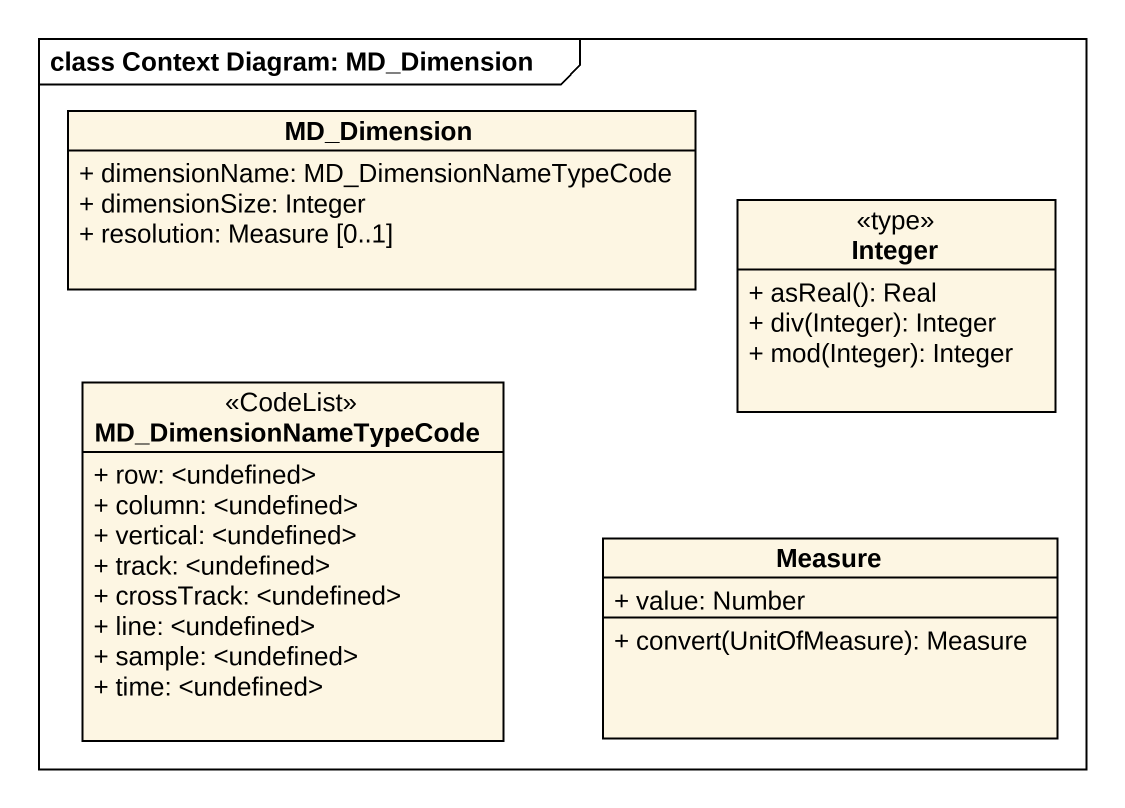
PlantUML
@startuml
mainframe class Context Diagram: MD_Dimension
hide circle
hide empty members
skinparam classAttributeIconSize 0
class MD_Dimension {
  + dimensionName: MD_DimensionNameTypeCode
  + dimensionSize: Integer
  + resolution: Measure [0..1]
}
class Integer <<type>> {
  + asReal(): Real
  + div(Integer): Integer
  + mod(Integer): Integer
}
class MD_DimensionNameTypeCode <<CodeList>> {
  + row: <undefined>
  + column: <undefined>
  + vertical: <undefined>
  + track: <undefined>
  + crossTrack: <undefined>
  + line: <undefined>
  + sample: <undefined>
  + time: <undefined>
}
class Measure {
  + value: Number
  + convert(UnitOfMeasure): Measure
}
@enduml
